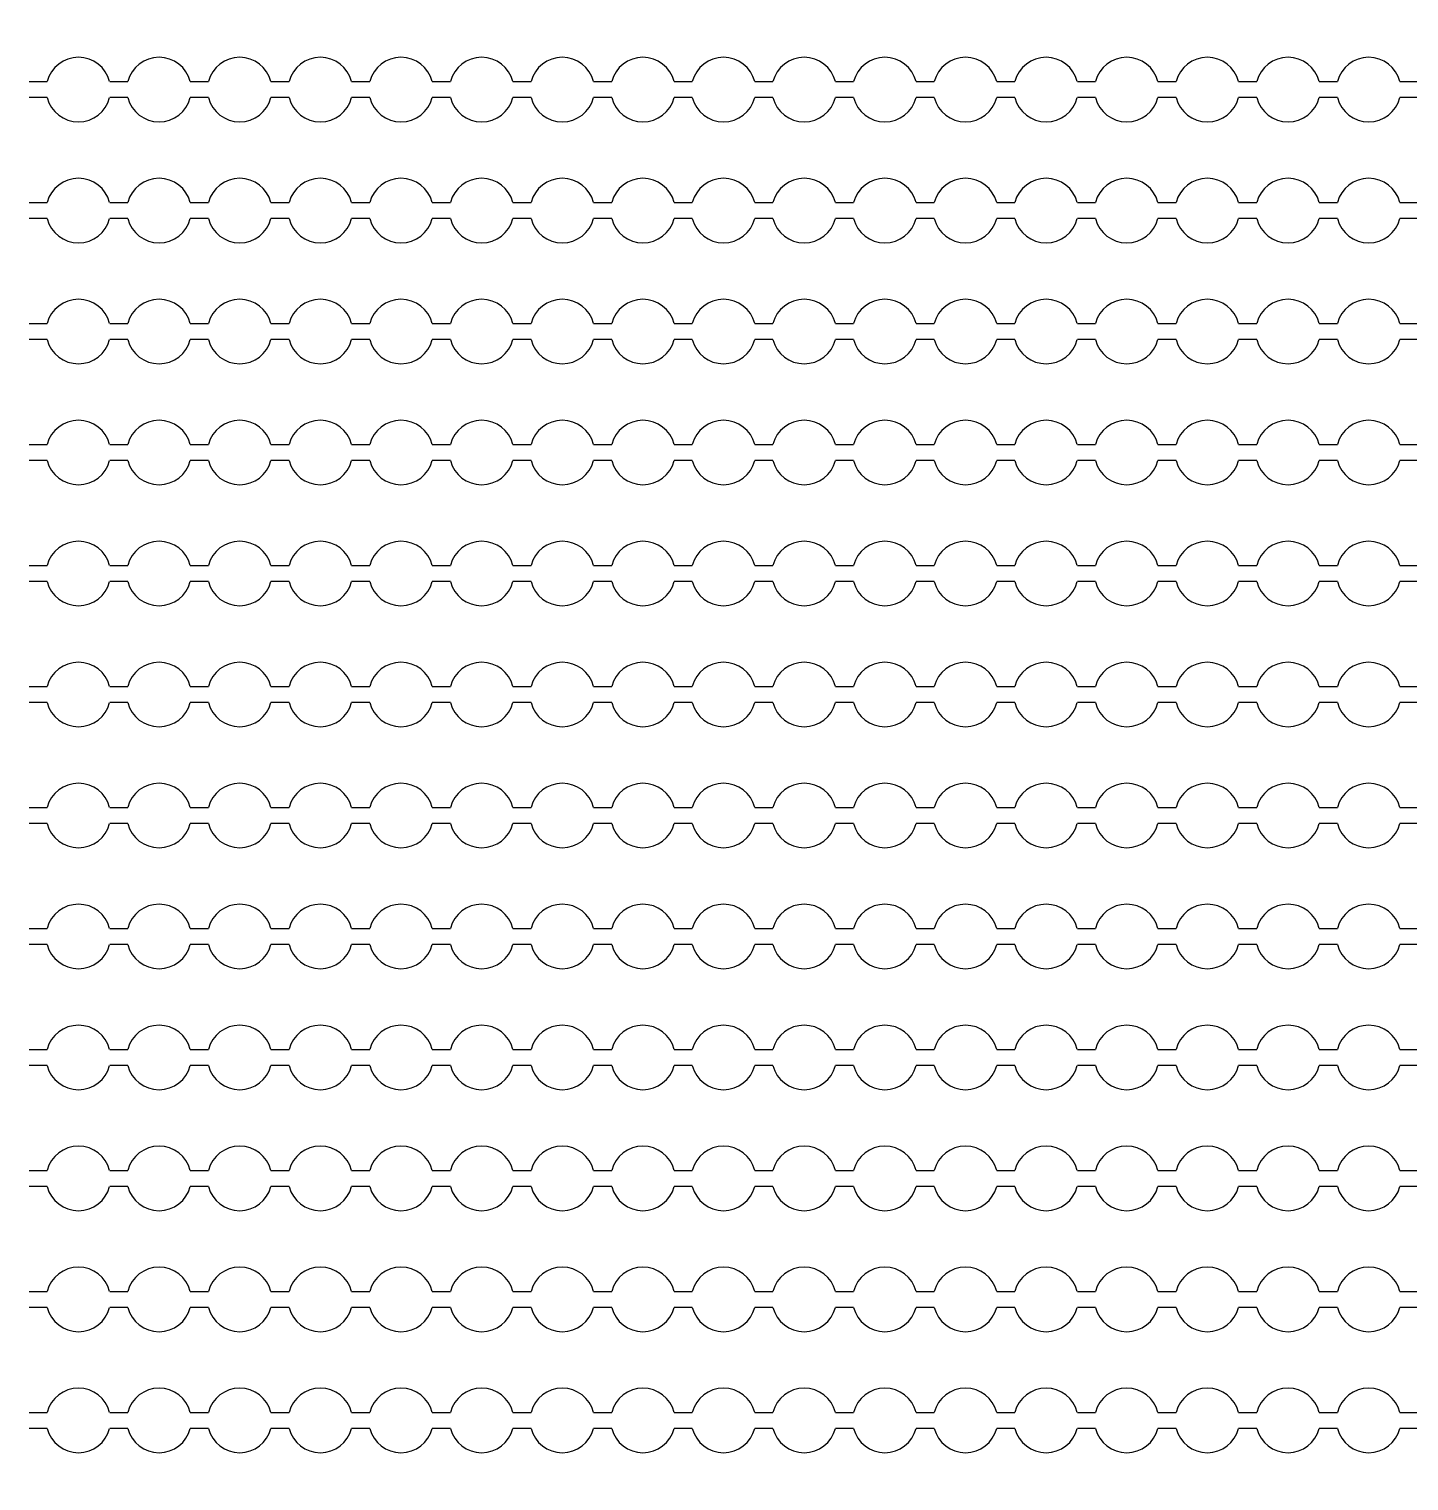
# Model space of a CAD drawing. Extents: x 4056 to 105656, y 4120 to 105720.
# Drawn here: x 34214 to 35070, y 35865 to 36765 of the extents above; entities that cross this region are included whole.
import ezdxf

# ---------------------------------------------------------------- set-up
doc = ezdxf.new("R2010")
doc.units = 13
doc.header["$MEASUREMENT"] = 0
doc.layers.add('Main Layer', color=7, linetype='Continuous', lineweight=0)

msp = doc.modelspace()

# ---------------------------------------------------------------- linework, layer by layer
for p, q in [((34213.87, 36732.98), (34225.14, 36732.98)), ((34263.87, 36732.98), (34275.14, 36732.98)), ((34313.87, 36732.98), (34325.14, 36732.98)), ((34363.87, 36732.98), (34375.14, 36732.98)), ((34413.87, 36732.98), (34425.14, 36732.98)), ((34463.87, 36732.98), (34475.14, 36732.98)), ((34513.87, 36732.98), (34525.14, 36732.98)), ((34563.87, 36732.98), (34575.14, 36732.98)), ((34613.87, 36732.98), (34625.14, 36732.98)), ((34663.87, 36732.98), (34675.14, 36732.98)), ((34713.87, 36732.98), (34725.14, 36732.98)), ((34763.87, 36732.98), (34775.14, 36732.98)), ((34813.87, 36732.98), (34825.14, 36732.98)), ((34863.87, 36732.98), (34875.14, 36732.98)), ((34913.87, 36732.98), (34925.14, 36732.98)), ((34963.87, 36732.98), (34975.14, 36732.98)), ((35013.87, 36732.98), (35025.14, 36732.98)), ((35063.87, 36732.98), (35075.14, 36732.98)), ((34225.14, 36722.98), (34213.87, 36722.98)), ((34275.14, 36722.98), (34263.87, 36722.98)), ((34325.14, 36722.98), (34313.87, 36722.98)), ((34375.14, 36722.98), (34363.87, 36722.98)), ((34425.14, 36722.98), (34413.87, 36722.98)), ((34475.14, 36722.98), (34463.87, 36722.98)), ((34525.14, 36722.98), (34513.87, 36722.98)), ((34575.14, 36722.98), (34563.87, 36722.98)), ((34625.14, 36722.98), (34613.87, 36722.98)), ((34675.14, 36722.98), (34663.87, 36722.98)), ((34725.14, 36722.98), (34713.87, 36722.98)), ((34775.14, 36722.98), (34763.87, 36722.98)), ((34825.14, 36722.98), (34813.87, 36722.98)), ((34875.14, 36722.98), (34863.87, 36722.98)), ((34925.14, 36722.98), (34913.87, 36722.98)), ((34975.14, 36722.98), (34963.87, 36722.98)), ((35025.14, 36722.98), (35013.87, 36722.98)), ((35075.14, 36722.98), (35063.87, 36722.98)), ((34213.87, 36657.98), (34225.14, 36657.98)), ((34263.87, 36657.98), (34275.14, 36657.98)), ((34313.87, 36657.98), (34325.14, 36657.98)), ((34363.87, 36657.98), (34375.14, 36657.98)), ((34413.87, 36657.98), (34425.14, 36657.98)), ((34463.87, 36657.98), (34475.14, 36657.98)), ((34513.87, 36657.98), (34525.14, 36657.98)), ((34563.87, 36657.98), (34575.14, 36657.98)), ((34613.87, 36657.98), (34625.14, 36657.98)), ((34663.87, 36657.98), (34675.14, 36657.98)), ((34713.87, 36657.98), (34725.14, 36657.98)), ((34763.87, 36657.98), (34775.14, 36657.98)), ((34813.87, 36657.98), (34825.14, 36657.98)), ((34863.87, 36657.98), (34875.14, 36657.98)), ((34913.87, 36657.98), (34925.14, 36657.98)), ((34963.87, 36657.98), (34975.14, 36657.98)), ((35013.87, 36657.98), (35025.14, 36657.98)), ((35063.87, 36657.98), (35075.14, 36657.98)), ((34225.14, 36647.98), (34213.87, 36647.98)), ((34275.14, 36647.98), (34263.87, 36647.98)), ((34325.14, 36647.98), (34313.87, 36647.98)), ((34375.14, 36647.98), (34363.87, 36647.98)), ((34425.14, 36647.98), (34413.87, 36647.98)), ((34475.14, 36647.98), (34463.87, 36647.98)), ((34525.14, 36647.98), (34513.87, 36647.98)), ((34575.14, 36647.98), (34563.87, 36647.98)), ((34625.14, 36647.98), (34613.87, 36647.98)), ((34675.14, 36647.98), (34663.87, 36647.98)), ((34725.14, 36647.98), (34713.87, 36647.98)), ((34775.14, 36647.98), (34763.87, 36647.98)), ((34825.14, 36647.98), (34813.87, 36647.98)), ((34875.14, 36647.98), (34863.87, 36647.98)), ((34925.14, 36647.98), (34913.87, 36647.98)), ((34975.14, 36647.98), (34963.87, 36647.98)), ((35025.14, 36647.98), (35013.87, 36647.98)), ((35075.14, 36647.98), (35063.87, 36647.98)), ((34213.87, 36582.98), (34225.14, 36582.98)), ((34263.87, 36582.98), (34275.14, 36582.98)), ((34313.87, 36582.98), (34325.14, 36582.98)), ((34363.87, 36582.98), (34375.14, 36582.98)), ((34413.87, 36582.98), (34425.14, 36582.98)), ((34463.87, 36582.98), (34475.14, 36582.98)), ((34513.87, 36582.98), (34525.14, 36582.98)), ((34563.87, 36582.98), (34575.14, 36582.98)), ((34613.87, 36582.98), (34625.14, 36582.98)), ((34663.87, 36582.98), (34675.14, 36582.98)), ((34713.87, 36582.98), (34725.14, 36582.98)), ((34763.87, 36582.98), (34775.14, 36582.98)), ((34813.87, 36582.98), (34825.14, 36582.98)), ((34863.87, 36582.98), (34875.14, 36582.98)), ((34913.87, 36582.98), (34925.14, 36582.98)), ((34963.87, 36582.98), (34975.14, 36582.98)), ((35013.87, 36582.98), (35025.14, 36582.98)), ((35063.87, 36582.98), (35075.14, 36582.98)), ((34225.14, 36572.98), (34213.87, 36572.98)), ((34275.14, 36572.98), (34263.87, 36572.98)), ((34325.14, 36572.98), (34313.87, 36572.98)), ((34375.14, 36572.98), (34363.87, 36572.98)), ((34425.14, 36572.98), (34413.87, 36572.98)), ((34475.14, 36572.98), (34463.87, 36572.98)), ((34525.14, 36572.98), (34513.87, 36572.98)), ((34575.14, 36572.98), (34563.87, 36572.98)), ((34625.14, 36572.98), (34613.87, 36572.98)), ((34675.14, 36572.98), (34663.87, 36572.98)), ((34725.14, 36572.98), (34713.87, 36572.98)), ((34775.14, 36572.98), (34763.87, 36572.98)), ((34825.14, 36572.98), (34813.87, 36572.98)), ((34875.14, 36572.98), (34863.87, 36572.98)), ((34925.14, 36572.98), (34913.87, 36572.98)), ((34975.14, 36572.98), (34963.87, 36572.98)), ((35025.14, 36572.98), (35013.87, 36572.98)), ((35075.14, 36572.98), (35063.87, 36572.98)), ((34213.87, 36507.98), (34225.14, 36507.98)), ((34263.87, 36507.98), (34275.14, 36507.98)), ((34313.87, 36507.98), (34325.14, 36507.98)), ((34363.87, 36507.98), (34375.14, 36507.98)), ((34413.87, 36507.98), (34425.14, 36507.98)), ((34463.87, 36507.98), (34475.14, 36507.98)), ((34513.87, 36507.98), (34525.14, 36507.98)), ((34563.87, 36507.98), (34575.14, 36507.98)), ((34613.87, 36507.98), (34625.14, 36507.98)), ((34663.87, 36507.98), (34675.14, 36507.98)), ((34713.87, 36507.98), (34725.14, 36507.98)), ((34763.87, 36507.98), (34775.14, 36507.98)), ((34813.87, 36507.98), (34825.14, 36507.98)), ((34863.87, 36507.98), (34875.14, 36507.98)), ((34913.87, 36507.98), (34925.14, 36507.98)), ((34963.87, 36507.98), (34975.14, 36507.98)), ((35013.87, 36507.98), (35025.14, 36507.98)), ((35063.87, 36507.98), (35075.14, 36507.98)), ((34225.14, 36497.98), (34213.87, 36497.98)), ((34275.14, 36497.98), (34263.87, 36497.98)), ((34325.14, 36497.98), (34313.87, 36497.98)), ((34375.14, 36497.98), (34363.87, 36497.98)), ((34425.14, 36497.98), (34413.87, 36497.98)), ((34475.14, 36497.98), (34463.87, 36497.98)), ((34525.14, 36497.98), (34513.87, 36497.98)), ((34575.14, 36497.98), (34563.87, 36497.98)), ((34625.14, 36497.98), (34613.87, 36497.98)), ((34675.14, 36497.98), (34663.87, 36497.98)), ((34725.14, 36497.98), (34713.87, 36497.98)), ((34775.14, 36497.98), (34763.87, 36497.98)), ((34825.14, 36497.98), (34813.87, 36497.98)), ((34875.14, 36497.98), (34863.87, 36497.98)), ((34925.14, 36497.98), (34913.87, 36497.98)), ((34975.14, 36497.98), (34963.87, 36497.98)), ((35025.14, 36497.98), (35013.87, 36497.98)), ((35075.14, 36497.98), (35063.87, 36497.98)), ((34213.87, 36432.98), (34225.14, 36432.98)), ((34263.87, 36432.98), (34275.14, 36432.98)), ((34313.87, 36432.98), (34325.14, 36432.98)), ((34363.87, 36432.98), (34375.14, 36432.98)), ((34413.87, 36432.98), (34425.14, 36432.98)), ((34463.87, 36432.98), (34475.14, 36432.98)), ((34513.87, 36432.98), (34525.14, 36432.98)), ((34563.87, 36432.98), (34575.14, 36432.98)), ((34613.87, 36432.98), (34625.14, 36432.98)), ((34663.87, 36432.98), (34675.14, 36432.98)), ((34713.87, 36432.98), (34725.14, 36432.98)), ((34763.87, 36432.98), (34775.14, 36432.98)), ((34813.87, 36432.98), (34825.14, 36432.98)), ((34863.87, 36432.98), (34875.14, 36432.98)), ((34913.87, 36432.98), (34925.14, 36432.98)), ((34963.87, 36432.98), (34975.14, 36432.98)), ((35013.87, 36432.98), (35025.14, 36432.98)), ((35063.87, 36432.98), (35075.14, 36432.98)), ((34225.14, 36422.98), (34213.87, 36422.98)), ((34275.14, 36422.98), (34263.87, 36422.98)), ((34325.14, 36422.98), (34313.87, 36422.98)), ((34375.14, 36422.98), (34363.87, 36422.98)), ((34425.14, 36422.98), (34413.87, 36422.98)), ((34475.14, 36422.98), (34463.87, 36422.98)), ((34525.14, 36422.98), (34513.87, 36422.98)), ((34575.14, 36422.98), (34563.87, 36422.98)), ((34625.14, 36422.98), (34613.87, 36422.98)), ((34675.14, 36422.98), (34663.87, 36422.98)), ((34725.14, 36422.98), (34713.87, 36422.98)), ((34775.14, 36422.98), (34763.87, 36422.98)), ((34825.14, 36422.98), (34813.87, 36422.98)), ((34875.14, 36422.98), (34863.87, 36422.98)), ((34925.14, 36422.98), (34913.87, 36422.98)), ((34975.14, 36422.98), (34963.87, 36422.98)), ((35025.14, 36422.98), (35013.87, 36422.98)), ((35075.14, 36422.98), (35063.87, 36422.98)), ((34213.87, 36357.98), (34225.14, 36357.98)), ((34263.87, 36357.98), (34275.14, 36357.98)), ((34313.87, 36357.98), (34325.14, 36357.98)), ((34363.87, 36357.98), (34375.14, 36357.98)), ((34413.87, 36357.98), (34425.14, 36357.98)), ((34463.87, 36357.98), (34475.14, 36357.98)), ((34513.87, 36357.98), (34525.14, 36357.98)), ((34563.87, 36357.98), (34575.14, 36357.98)), ((34613.87, 36357.98), (34625.14, 36357.98)), ((34663.87, 36357.98), (34675.14, 36357.98)), ((34713.87, 36357.98), (34725.14, 36357.98)), ((34763.87, 36357.98), (34775.14, 36357.98)), ((34813.87, 36357.98), (34825.14, 36357.98)), ((34863.87, 36357.98), (34875.14, 36357.98)), ((34913.87, 36357.98), (34925.14, 36357.98)), ((34963.87, 36357.98), (34975.14, 36357.98)), ((35013.87, 36357.98), (35025.14, 36357.98)), ((35063.87, 36357.98), (35075.14, 36357.98)), ((34225.14, 36347.98), (34213.87, 36347.98)), ((34275.14, 36347.98), (34263.87, 36347.98)), ((34325.14, 36347.98), (34313.87, 36347.98)), ((34375.14, 36347.98), (34363.87, 36347.98)), ((34425.14, 36347.98), (34413.87, 36347.98)), ((34475.14, 36347.98), (34463.87, 36347.98)), ((34525.14, 36347.98), (34513.87, 36347.98)), ((34575.14, 36347.98), (34563.87, 36347.98)), ((34625.14, 36347.98), (34613.87, 36347.98)), ((34675.14, 36347.98), (34663.87, 36347.98)), ((34725.14, 36347.98), (34713.87, 36347.98)), ((34775.14, 36347.98), (34763.87, 36347.98)), ((34825.14, 36347.98), (34813.87, 36347.98)), ((34875.14, 36347.98), (34863.87, 36347.98)), ((34925.14, 36347.98), (34913.87, 36347.98)), ((34975.14, 36347.98), (34963.87, 36347.98)), ((35025.14, 36347.98), (35013.87, 36347.98)), ((35075.14, 36347.98), (35063.87, 36347.98)), ((34213.87, 36282.98), (34225.14, 36282.98)), ((34263.87, 36282.98), (34275.14, 36282.98)), ((34313.87, 36282.98), (34325.14, 36282.98)), ((34363.87, 36282.98), (34375.14, 36282.98)), ((34413.87, 36282.98), (34425.14, 36282.98)), ((34463.87, 36282.98), (34475.14, 36282.98)), ((34513.87, 36282.98), (34525.14, 36282.98)), ((34563.87, 36282.98), (34575.14, 36282.98)), ((34613.87, 36282.98), (34625.14, 36282.98)), ((34663.87, 36282.98), (34675.14, 36282.98)), ((34713.87, 36282.98), (34725.14, 36282.98)), ((34763.87, 36282.98), (34775.14, 36282.98)), ((34813.87, 36282.98), (34825.14, 36282.98)), ((34863.87, 36282.98), (34875.14, 36282.98)), ((34913.87, 36282.98), (34925.14, 36282.98)), ((34963.87, 36282.98), (34975.14, 36282.98)), ((35013.87, 36282.98), (35025.14, 36282.98)), ((35063.87, 36282.98), (35075.14, 36282.98)), ((34225.14, 36272.98), (34213.87, 36272.98)), ((34275.14, 36272.98), (34263.87, 36272.98)), ((34325.14, 36272.98), (34313.87, 36272.98)), ((34375.14, 36272.98), (34363.87, 36272.98)), ((34425.14, 36272.98), (34413.87, 36272.98)), ((34475.14, 36272.98), (34463.87, 36272.98)), ((34525.14, 36272.98), (34513.87, 36272.98)), ((34575.14, 36272.98), (34563.87, 36272.98)), ((34625.14, 36272.98), (34613.87, 36272.98)), ((34675.14, 36272.98), (34663.87, 36272.98)), ((34725.14, 36272.98), (34713.87, 36272.98)), ((34775.14, 36272.98), (34763.87, 36272.98)), ((34825.14, 36272.98), (34813.87, 36272.98)), ((34875.14, 36272.98), (34863.87, 36272.98)), ((34925.14, 36272.98), (34913.87, 36272.98)), ((34975.14, 36272.98), (34963.87, 36272.98)), ((35025.14, 36272.98), (35013.87, 36272.98)), ((35075.14, 36272.98), (35063.87, 36272.98)), ((34213.87, 36207.98), (34225.14, 36207.98)), ((34263.87, 36207.98), (34275.14, 36207.98)), ((34313.87, 36207.98), (34325.14, 36207.98)), ((34363.87, 36207.98), (34375.14, 36207.98)), ((34413.87, 36207.98), (34425.14, 36207.98)), ((34463.87, 36207.98), (34475.14, 36207.98)), ((34513.87, 36207.98), (34525.14, 36207.98)), ((34563.87, 36207.98), (34575.14, 36207.98)), ((34613.87, 36207.98), (34625.14, 36207.98)), ((34663.87, 36207.98), (34675.14, 36207.98)), ((34713.87, 36207.98), (34725.14, 36207.98)), ((34763.87, 36207.98), (34775.14, 36207.98)), ((34813.87, 36207.98), (34825.14, 36207.98)), ((34863.87, 36207.98), (34875.14, 36207.98)), ((34913.87, 36207.98), (34925.14, 36207.98)), ((34963.87, 36207.98), (34975.14, 36207.98)), ((35013.87, 36207.98), (35025.14, 36207.98)), ((35063.87, 36207.98), (35075.14, 36207.98)), ((34225.14, 36197.98), (34213.87, 36197.98)), ((34275.14, 36197.98), (34263.87, 36197.98)), ((34325.14, 36197.98), (34313.87, 36197.98)), ((34375.14, 36197.98), (34363.87, 36197.98)), ((34425.14, 36197.98), (34413.87, 36197.98)), ((34475.14, 36197.98), (34463.87, 36197.98)), ((34525.14, 36197.98), (34513.87, 36197.98)), ((34575.14, 36197.98), (34563.87, 36197.98)), ((34625.14, 36197.98), (34613.87, 36197.98)), ((34675.14, 36197.98), (34663.87, 36197.98)), ((34725.14, 36197.98), (34713.87, 36197.98)), ((34775.14, 36197.98), (34763.87, 36197.98)), ((34825.14, 36197.98), (34813.87, 36197.98)), ((34875.14, 36197.98), (34863.87, 36197.98)), ((34925.14, 36197.98), (34913.87, 36197.98)), ((34975.14, 36197.98), (34963.87, 36197.98)), ((35025.14, 36197.98), (35013.87, 36197.98)), ((35075.14, 36197.98), (35063.87, 36197.98)), ((34213.87, 36132.98), (34225.14, 36132.98)), ((34263.87, 36132.98), (34275.14, 36132.98)), ((34313.87, 36132.98), (34325.14, 36132.98)), ((34363.87, 36132.98), (34375.14, 36132.98)), ((34413.87, 36132.98), (34425.14, 36132.98)), ((34463.87, 36132.98), (34475.14, 36132.98)), ((34513.87, 36132.98), (34525.14, 36132.98)), ((34563.87, 36132.98), (34575.14, 36132.98)), ((34613.87, 36132.98), (34625.14, 36132.98)), ((34663.87, 36132.98), (34675.14, 36132.98)), ((34713.87, 36132.98), (34725.14, 36132.98)), ((34763.87, 36132.98), (34775.14, 36132.98)), ((34813.87, 36132.98), (34825.14, 36132.98)), ((34863.87, 36132.98), (34875.14, 36132.98)), ((34913.87, 36132.98), (34925.14, 36132.98)), ((34963.87, 36132.98), (34975.14, 36132.98)), ((35013.87, 36132.98), (35025.14, 36132.98)), ((35063.87, 36132.98), (35075.14, 36132.98)), ((34225.14, 36122.98), (34213.87, 36122.98)), ((34275.14, 36122.98), (34263.87, 36122.98)), ((34325.14, 36122.98), (34313.87, 36122.98)), ((34375.14, 36122.98), (34363.87, 36122.98)), ((34425.14, 36122.98), (34413.87, 36122.98)), ((34475.14, 36122.98), (34463.87, 36122.98)), ((34525.14, 36122.98), (34513.87, 36122.98)), ((34575.14, 36122.98), (34563.87, 36122.98)), ((34625.14, 36122.98), (34613.87, 36122.98)), ((34675.14, 36122.98), (34663.87, 36122.98)), ((34725.14, 36122.98), (34713.87, 36122.98)), ((34775.14, 36122.98), (34763.87, 36122.98)), ((34825.14, 36122.98), (34813.87, 36122.98)), ((34875.14, 36122.98), (34863.87, 36122.98)), ((34925.14, 36122.98), (34913.87, 36122.98)), ((34975.14, 36122.98), (34963.87, 36122.98)), ((35025.14, 36122.98), (35013.87, 36122.98)), ((35075.14, 36122.98), (35063.87, 36122.98)), ((34213.87, 36057.98), (34225.14, 36057.98)), ((34263.87, 36057.98), (34275.14, 36057.98)), ((34313.87, 36057.98), (34325.14, 36057.98)), ((34363.87, 36057.98), (34375.14, 36057.98)), ((34413.87, 36057.98), (34425.14, 36057.98)), ((34463.87, 36057.98), (34475.14, 36057.98)), ((34513.87, 36057.98), (34525.14, 36057.98)), ((34563.87, 36057.98), (34575.14, 36057.98)), ((34613.87, 36057.98), (34625.14, 36057.98)), ((34663.87, 36057.98), (34675.14, 36057.98)), ((34713.87, 36057.98), (34725.14, 36057.98)), ((34763.87, 36057.98), (34775.14, 36057.98)), ((34813.87, 36057.98), (34825.14, 36057.98)), ((34863.87, 36057.98), (34875.14, 36057.98)), ((34913.87, 36057.98), (34925.14, 36057.98)), ((34963.87, 36057.98), (34975.14, 36057.98)), ((35013.87, 36057.98), (35025.14, 36057.98)), ((35063.87, 36057.98), (35075.14, 36057.98)), ((34225.14, 36047.98), (34213.87, 36047.98)), ((34275.14, 36047.98), (34263.87, 36047.98)), ((34325.14, 36047.98), (34313.87, 36047.98)), ((34375.14, 36047.98), (34363.87, 36047.98)), ((34425.14, 36047.98), (34413.87, 36047.98)), ((34475.14, 36047.98), (34463.87, 36047.98)), ((34525.14, 36047.98), (34513.87, 36047.98)), ((34575.14, 36047.98), (34563.87, 36047.98)), ((34625.14, 36047.98), (34613.87, 36047.98)), ((34675.14, 36047.98), (34663.87, 36047.98)), ((34725.14, 36047.98), (34713.87, 36047.98)), ((34775.14, 36047.98), (34763.87, 36047.98)), ((34825.14, 36047.98), (34813.87, 36047.98)), ((34875.14, 36047.98), (34863.87, 36047.98)), ((34925.14, 36047.98), (34913.87, 36047.98)), ((34975.14, 36047.98), (34963.87, 36047.98)), ((35025.14, 36047.98), (35013.87, 36047.98)), ((35075.14, 36047.98), (35063.87, 36047.98)), ((34213.87, 35982.98), (34225.14, 35982.98)), ((34263.87, 35982.98), (34275.14, 35982.98)), ((34313.87, 35982.98), (34325.14, 35982.98)), ((34363.87, 35982.98), (34375.14, 35982.98)), ((34413.87, 35982.98), (34425.14, 35982.98)), ((34463.87, 35982.98), (34475.14, 35982.98)), ((34513.87, 35982.98), (34525.14, 35982.98)), ((34563.87, 35982.98), (34575.14, 35982.98)), ((34613.87, 35982.98), (34625.14, 35982.98)), ((34663.87, 35982.98), (34675.14, 35982.98)), ((34713.87, 35982.98), (34725.14, 35982.98)), ((34763.87, 35982.98), (34775.14, 35982.98)), ((34813.87, 35982.98), (34825.14, 35982.98)), ((34863.87, 35982.98), (34875.14, 35982.98)), ((34913.87, 35982.98), (34925.14, 35982.98)), ((34963.87, 35982.98), (34975.14, 35982.98)), ((35013.87, 35982.98), (35025.14, 35982.98)), ((35063.87, 35982.98), (35075.14, 35982.98)), ((34225.14, 35972.98), (34213.87, 35972.98)), ((34275.14, 35972.98), (34263.87, 35972.98)), ((34325.14, 35972.98), (34313.87, 35972.98)), ((34375.14, 35972.98), (34363.87, 35972.98)), ((34425.14, 35972.98), (34413.87, 35972.98)), ((34475.14, 35972.98), (34463.87, 35972.98)), ((34525.14, 35972.98), (34513.87, 35972.98)), ((34575.14, 35972.98), (34563.87, 35972.98)), ((34625.14, 35972.98), (34613.87, 35972.98)), ((34675.14, 35972.98), (34663.87, 35972.98)), ((34725.14, 35972.98), (34713.87, 35972.98)), ((34775.14, 35972.98), (34763.87, 35972.98)), ((34825.14, 35972.98), (34813.87, 35972.98)), ((34875.14, 35972.98), (34863.87, 35972.98)), ((34925.14, 35972.98), (34913.87, 35972.98)), ((34975.14, 35972.98), (34963.87, 35972.98)), ((35025.14, 35972.98), (35013.87, 35972.98)), ((35075.14, 35972.98), (35063.87, 35972.98)), ((34213.87, 35907.98), (34225.14, 35907.98)), ((34263.87, 35907.98), (34275.14, 35907.98)), ((34313.87, 35907.98), (34325.14, 35907.98)), ((34363.87, 35907.98), (34375.14, 35907.98)), ((34413.87, 35907.98), (34425.14, 35907.98)), ((34463.87, 35907.98), (34475.14, 35907.98)), ((34513.87, 35907.98), (34525.14, 35907.98)), ((34563.87, 35907.98), (34575.14, 35907.98)), ((34613.87, 35907.98), (34625.14, 35907.98)), ((34663.87, 35907.98), (34675.14, 35907.98)), ((34713.87, 35907.98), (34725.14, 35907.98)), ((34763.87, 35907.98), (34775.14, 35907.98)), ((34813.87, 35907.98), (34825.14, 35907.98)), ((34863.87, 35907.98), (34875.14, 35907.98)), ((34913.87, 35907.98), (34925.14, 35907.98)), ((34963.87, 35907.98), (34975.14, 35907.98)), ((35013.87, 35907.98), (35025.14, 35907.98)), ((35063.87, 35907.98), (35075.14, 35907.98)), ((34225.14, 35897.98), (34213.87, 35897.98)), ((34275.14, 35897.98), (34263.87, 35897.98)), ((34325.14, 35897.98), (34313.87, 35897.98)), ((34375.14, 35897.98), (34363.87, 35897.98)), ((34425.14, 35897.98), (34413.87, 35897.98)), ((34475.14, 35897.98), (34463.87, 35897.98)), ((34525.14, 35897.98), (34513.87, 35897.98)), ((34575.14, 35897.98), (34563.87, 35897.98)), ((34625.14, 35897.98), (34613.87, 35897.98)), ((34675.14, 35897.98), (34663.87, 35897.98)), ((34725.14, 35897.98), (34713.87, 35897.98)), ((34775.14, 35897.98), (34763.87, 35897.98)), ((34825.14, 35897.98), (34813.87, 35897.98)), ((34875.14, 35897.98), (34863.87, 35897.98)), ((34925.14, 35897.98), (34913.87, 35897.98)), ((34975.14, 35897.98), (34963.87, 35897.98)), ((35025.14, 35897.98), (35013.87, 35897.98)), ((35075.14, 35897.98), (35063.87, 35897.98))]:
    msp.add_line(p, q)
for centre, start, end in [((34244.5, 36727.98), 14.47751, 165.52249), ((34294.5, 36727.98), 14.47751, 165.52249), ((34344.5, 36727.98), 14.47751, 165.52249), ((34394.5, 36727.98), 14.47751, 165.52249), ((34444.5, 36727.98), 14.47751, 165.52249), ((34494.5, 36727.98), 14.47751, 165.52249), ((34544.5, 36727.98), 14.47751, 165.52249), ((34594.5, 36727.98), 14.47751, 165.52249), ((34644.5, 36727.98), 14.47751, 165.52249), ((34694.5, 36727.98), 14.47751, 165.52249), ((34744.5, 36727.98), 14.47751, 165.52249), ((34794.5, 36727.98), 14.47751, 165.52249), ((34844.5, 36727.98), 14.47751, 165.52249), ((34894.5, 36727.98), 14.47751, 165.52249), ((34944.5, 36727.98), 14.47751, 165.52249), ((34994.5, 36727.98), 14.47751, 165.52249), ((35044.5, 36727.98), 14.47751, 165.52249), ((34244.5, 36727.98), 194.47751, 345.52249), ((34294.5, 36727.98), 194.47751, 345.52249), ((34344.5, 36727.98), 194.47751, 345.52249), ((34394.5, 36727.98), 194.47751, 345.52249), ((34444.5, 36727.98), 194.47751, 345.52249), ((34494.5, 36727.98), 194.47751, 345.52249), ((34544.5, 36727.98), 194.47751, 345.52249), ((34594.5, 36727.98), 194.47751, 345.52249), ((34644.5, 36727.98), 194.47751, 345.52249), ((34694.5, 36727.98), 194.47751, 345.52249), ((34744.5, 36727.98), 194.47751, 345.52249), ((34794.5, 36727.98), 194.47751, 345.52249), ((34844.5, 36727.98), 194.47751, 345.52249), ((34894.5, 36727.98), 194.47751, 345.52249), ((34944.5, 36727.98), 194.47751, 345.52249), ((34994.5, 36727.98), 194.47751, 345.52249), ((35044.5, 36727.98), 194.47751, 345.52249), ((34244.5, 36652.98), 14.47751, 165.52249), ((34294.5, 36652.98), 14.47751, 165.52249), ((34344.5, 36652.98), 14.47751, 165.52249), ((34394.5, 36652.98), 14.47751, 165.52249), ((34444.5, 36652.98), 14.47751, 165.52249), ((34494.5, 36652.98), 14.47751, 165.52249), ((34544.5, 36652.98), 14.47751, 165.52249), ((34594.5, 36652.98), 14.47751, 165.52249), ((34644.5, 36652.98), 14.47751, 165.52249), ((34694.5, 36652.98), 14.47751, 165.52249), ((34744.5, 36652.98), 14.47751, 165.52249), ((34794.5, 36652.98), 14.47751, 165.52249), ((34844.5, 36652.98), 14.47751, 165.52249), ((34894.5, 36652.98), 14.47751, 165.52249), ((34944.5, 36652.98), 14.47751, 165.52249), ((34994.5, 36652.98), 14.47751, 165.52249), ((35044.5, 36652.98), 14.47751, 165.52249), ((34244.5, 36652.98), 194.47751, 345.52249), ((34294.5, 36652.98), 194.47751, 345.52249), ((34344.5, 36652.98), 194.47751, 345.52249), ((34394.5, 36652.98), 194.47751, 345.52249), ((34444.5, 36652.98), 194.47751, 345.52249), ((34494.5, 36652.98), 194.47751, 345.52249), ((34544.5, 36652.98), 194.47751, 345.52249), ((34594.5, 36652.98), 194.47751, 345.52249), ((34644.5, 36652.98), 194.47751, 345.52249), ((34694.5, 36652.98), 194.47751, 345.52249), ((34744.5, 36652.98), 194.47751, 345.52249), ((34794.5, 36652.98), 194.47751, 345.52249), ((34844.5, 36652.98), 194.47751, 345.52249), ((34894.5, 36652.98), 194.47751, 345.52249), ((34944.5, 36652.98), 194.47751, 345.52249), ((34994.5, 36652.98), 194.47751, 345.52249), ((35044.5, 36652.98), 194.47751, 345.52249), ((34244.5, 36577.98), 14.47751, 165.52249), ((34294.5, 36577.98), 14.47751, 165.52249), ((34344.5, 36577.98), 14.47751, 165.52249), ((34394.5, 36577.98), 14.47751, 165.52249), ((34444.5, 36577.98), 14.47751, 165.52249), ((34494.5, 36577.98), 14.47751, 165.52249), ((34544.5, 36577.98), 14.47751, 165.52249), ((34594.5, 36577.98), 14.47751, 165.52249), ((34644.5, 36577.98), 14.47751, 165.52249), ((34694.5, 36577.98), 14.47751, 165.52249), ((34744.5, 36577.98), 14.47751, 165.52249), ((34794.5, 36577.98), 14.47751, 165.52249), ((34844.5, 36577.98), 14.47751, 165.52249), ((34894.5, 36577.98), 14.47751, 165.52249), ((34944.5, 36577.98), 14.47751, 165.52249), ((34994.5, 36577.98), 14.47751, 165.52249), ((35044.5, 36577.98), 14.47751, 165.52249), ((34244.5, 36577.98), 194.47751, 345.52249), ((34294.5, 36577.98), 194.47751, 345.52249), ((34344.5, 36577.98), 194.47751, 345.52249), ((34394.5, 36577.98), 194.47751, 345.52249), ((34444.5, 36577.98), 194.47751, 345.52249), ((34494.5, 36577.98), 194.47751, 345.52249), ((34544.5, 36577.98), 194.47751, 345.52249), ((34594.5, 36577.98), 194.47751, 345.52249), ((34644.5, 36577.98), 194.47751, 345.52249), ((34694.5, 36577.98), 194.47751, 345.52249), ((34744.5, 36577.98), 194.47751, 345.52249), ((34794.5, 36577.98), 194.47751, 345.52249), ((34844.5, 36577.98), 194.47751, 345.52249), ((34894.5, 36577.98), 194.47751, 345.52249), ((34944.5, 36577.98), 194.47751, 345.52249), ((34994.5, 36577.98), 194.47751, 345.52249), ((35044.5, 36577.98), 194.47751, 345.52249), ((34244.5, 36502.98), 14.47751, 165.52249), ((34294.5, 36502.98), 14.47751, 165.52249), ((34344.5, 36502.98), 14.47751, 165.52249), ((34394.5, 36502.98), 14.47751, 165.52249), ((34444.5, 36502.98), 14.47751, 165.52249), ((34494.5, 36502.98), 14.47751, 165.52249), ((34544.5, 36502.98), 14.47751, 165.52249), ((34594.5, 36502.98), 14.47751, 165.52249), ((34644.5, 36502.98), 14.47751, 165.52249), ((34694.5, 36502.98), 14.47751, 165.52249), ((34744.5, 36502.98), 14.47751, 165.52249), ((34794.5, 36502.98), 14.47751, 165.52249), ((34844.5, 36502.98), 14.47751, 165.52249), ((34894.5, 36502.98), 14.47751, 165.52249), ((34944.5, 36502.98), 14.47751, 165.52249), ((34994.5, 36502.98), 14.47751, 165.52249), ((35044.5, 36502.98), 14.47751, 165.52249), ((34244.5, 36502.98), 194.47751, 345.52249), ((34294.5, 36502.98), 194.47751, 345.52249), ((34344.5, 36502.98), 194.47751, 345.52249), ((34394.5, 36502.98), 194.47751, 345.52249), ((34444.5, 36502.98), 194.47751, 345.52249), ((34494.5, 36502.98), 194.47751, 345.52249), ((34544.5, 36502.98), 194.47751, 345.52249), ((34594.5, 36502.98), 194.47751, 345.52249), ((34644.5, 36502.98), 194.47751, 345.52249), ((34694.5, 36502.98), 194.47751, 345.52249), ((34744.5, 36502.98), 194.47751, 345.52249), ((34794.5, 36502.98), 194.47751, 345.52249), ((34844.5, 36502.98), 194.47751, 345.52249), ((34894.5, 36502.98), 194.47751, 345.52249), ((34944.5, 36502.98), 194.47751, 345.52249), ((34994.5, 36502.98), 194.47751, 345.52249), ((35044.5, 36502.98), 194.47751, 345.52249), ((34244.5, 36427.98), 14.47751, 165.52249), ((34294.5, 36427.98), 14.47751, 165.52249), ((34344.5, 36427.98), 14.47751, 165.52249), ((34394.5, 36427.98), 14.47751, 165.52249), ((34444.5, 36427.98), 14.47751, 165.52249), ((34494.5, 36427.98), 14.47751, 165.52249), ((34544.5, 36427.98), 14.47751, 165.52249), ((34594.5, 36427.98), 14.47751, 165.52249), ((34644.5, 36427.98), 14.47751, 165.52249), ((34694.5, 36427.98), 14.47751, 165.52249), ((34744.5, 36427.98), 14.47751, 165.52249), ((34794.5, 36427.98), 14.47751, 165.52249), ((34844.5, 36427.98), 14.47751, 165.52249), ((34894.5, 36427.98), 14.47751, 165.52249), ((34944.5, 36427.98), 14.47751, 165.52249), ((34994.5, 36427.98), 14.47751, 165.52249), ((35044.5, 36427.98), 14.47751, 165.52249), ((34244.5, 36427.98), 194.47751, 345.52249), ((34294.5, 36427.98), 194.47751, 345.52249), ((34344.5, 36427.98), 194.47751, 345.52249), ((34394.5, 36427.98), 194.47751, 345.52249), ((34444.5, 36427.98), 194.47751, 345.52249), ((34494.5, 36427.98), 194.47751, 345.52249), ((34544.5, 36427.98), 194.47751, 345.52249), ((34594.5, 36427.98), 194.47751, 345.52249), ((34644.5, 36427.98), 194.47751, 345.52249), ((34694.5, 36427.98), 194.47751, 345.52249), ((34744.5, 36427.98), 194.47751, 345.52249), ((34794.5, 36427.98), 194.47751, 345.52249), ((34844.5, 36427.98), 194.47751, 345.52249), ((34894.5, 36427.98), 194.47751, 345.52249), ((34944.5, 36427.98), 194.47751, 345.52249), ((34994.5, 36427.98), 194.47751, 345.52249), ((35044.5, 36427.98), 194.47751, 345.52249), ((34244.5, 36352.98), 14.47751, 165.52249), ((34294.5, 36352.98), 14.47751, 165.52249), ((34344.5, 36352.98), 14.47751, 165.52249), ((34394.5, 36352.98), 14.47751, 165.52249), ((34444.5, 36352.98), 14.47751, 165.52249), ((34494.5, 36352.98), 14.47751, 165.52249), ((34544.5, 36352.98), 14.47751, 165.52249), ((34594.5, 36352.98), 14.47751, 165.52249), ((34644.5, 36352.98), 14.47751, 165.52249), ((34694.5, 36352.98), 14.47751, 165.52249), ((34744.5, 36352.98), 14.47751, 165.52249), ((34794.5, 36352.98), 14.47751, 165.52249), ((34844.5, 36352.98), 14.47751, 165.52249), ((34894.5, 36352.98), 14.47751, 165.52249), ((34944.5, 36352.98), 14.47751, 165.52249), ((34994.5, 36352.98), 14.47751, 165.52249), ((35044.5, 36352.98), 14.47751, 165.52249), ((34244.5, 36352.98), 194.47751, 345.52249), ((34294.5, 36352.98), 194.47751, 345.52249), ((34344.5, 36352.98), 194.47751, 345.52249), ((34394.5, 36352.98), 194.47751, 345.52249), ((34444.5, 36352.98), 194.47751, 345.52249), ((34494.5, 36352.98), 194.47751, 345.52249), ((34544.5, 36352.98), 194.47751, 345.52249), ((34594.5, 36352.98), 194.47751, 345.52249), ((34644.5, 36352.98), 194.47751, 345.52249), ((34694.5, 36352.98), 194.47751, 345.52249), ((34744.5, 36352.98), 194.47751, 345.52249), ((34794.5, 36352.98), 194.47751, 345.52249), ((34844.5, 36352.98), 194.47751, 345.52249), ((34894.5, 36352.98), 194.47751, 345.52249), ((34944.5, 36352.98), 194.47751, 345.52249), ((34994.5, 36352.98), 194.47751, 345.52249), ((35044.5, 36352.98), 194.47751, 345.52249), ((34244.5, 36277.98), 14.47751, 165.52249), ((34294.5, 36277.98), 14.47751, 165.52249), ((34344.5, 36277.98), 14.47751, 165.52249), ((34394.5, 36277.98), 14.47751, 165.52249), ((34444.5, 36277.98), 14.47751, 165.52249), ((34494.5, 36277.98), 14.47751, 165.52249), ((34544.5, 36277.98), 14.47751, 165.52249), ((34594.5, 36277.98), 14.47751, 165.52249), ((34644.5, 36277.98), 14.47751, 165.52249), ((34694.5, 36277.98), 14.47751, 165.52249), ((34744.5, 36277.98), 14.47751, 165.52249), ((34794.5, 36277.98), 14.47751, 165.52249), ((34844.5, 36277.98), 14.47751, 165.52249), ((34894.5, 36277.98), 14.47751, 165.52249), ((34944.5, 36277.98), 14.47751, 165.52249), ((34994.5, 36277.98), 14.47751, 165.52249), ((35044.5, 36277.98), 14.47751, 165.52249), ((34244.5, 36277.98), 194.47751, 345.52249), ((34294.5, 36277.98), 194.47751, 345.52249), ((34344.5, 36277.98), 194.47751, 345.52249), ((34394.5, 36277.98), 194.47751, 345.52249), ((34444.5, 36277.98), 194.47751, 345.52249), ((34494.5, 36277.98), 194.47751, 345.52249), ((34544.5, 36277.98), 194.47751, 345.52249), ((34594.5, 36277.98), 194.47751, 345.52249), ((34644.5, 36277.98), 194.47751, 345.52249), ((34694.5, 36277.98), 194.47751, 345.52249), ((34744.5, 36277.98), 194.47751, 345.52249), ((34794.5, 36277.98), 194.47751, 345.52249), ((34844.5, 36277.98), 194.47751, 345.52249), ((34894.5, 36277.98), 194.47751, 345.52249), ((34944.5, 36277.98), 194.47751, 345.52249), ((34994.5, 36277.98), 194.47751, 345.52249), ((35044.5, 36277.98), 194.47751, 345.52249), ((34244.5, 36202.98), 14.47751, 165.52249), ((34294.5, 36202.98), 14.47751, 165.52249), ((34344.5, 36202.98), 14.47751, 165.52249), ((34394.5, 36202.98), 14.47751, 165.52249), ((34444.5, 36202.98), 14.47751, 165.52249), ((34494.5, 36202.98), 14.47751, 165.52249), ((34544.5, 36202.98), 14.47751, 165.52249), ((34594.5, 36202.98), 14.47751, 165.52249), ((34644.5, 36202.98), 14.47751, 165.52249), ((34694.5, 36202.98), 14.47751, 165.52249), ((34744.5, 36202.98), 14.47751, 165.52249), ((34794.5, 36202.98), 14.47751, 165.52249), ((34844.5, 36202.98), 14.47751, 165.52249), ((34894.5, 36202.98), 14.47751, 165.52249), ((34944.5, 36202.98), 14.47751, 165.52249), ((34994.5, 36202.98), 14.47751, 165.52249), ((35044.5, 36202.98), 14.47751, 165.52249), ((34244.5, 36202.98), 194.47751, 345.52249), ((34294.5, 36202.98), 194.47751, 345.52249), ((34344.5, 36202.98), 194.47751, 345.52249), ((34394.5, 36202.98), 194.47751, 345.52249), ((34444.5, 36202.98), 194.47751, 345.52249), ((34494.5, 36202.98), 194.47751, 345.52249), ((34544.5, 36202.98), 194.47751, 345.52249), ((34594.5, 36202.98), 194.47751, 345.52249), ((34644.5, 36202.98), 194.47751, 345.52249), ((34694.5, 36202.98), 194.47751, 345.52249), ((34744.5, 36202.98), 194.47751, 345.52249), ((34794.5, 36202.98), 194.47751, 345.52249), ((34844.5, 36202.98), 194.47751, 345.52249), ((34894.5, 36202.98), 194.47751, 345.52249), ((34944.5, 36202.98), 194.47751, 345.52249), ((34994.5, 36202.98), 194.47751, 345.52249), ((35044.5, 36202.98), 194.47751, 345.52249), ((34244.5, 36127.98), 14.47751, 165.52249), ((34294.5, 36127.98), 14.47751, 165.52249), ((34344.5, 36127.98), 14.47751, 165.52249), ((34394.5, 36127.98), 14.47751, 165.52249), ((34444.5, 36127.98), 14.47751, 165.52249), ((34494.5, 36127.98), 14.47751, 165.52249), ((34544.5, 36127.98), 14.47751, 165.52249), ((34594.5, 36127.98), 14.47751, 165.52249), ((34644.5, 36127.98), 14.47751, 165.52249), ((34694.5, 36127.98), 14.47751, 165.52249), ((34744.5, 36127.98), 14.47751, 165.52249), ((34794.5, 36127.98), 14.47751, 165.52249), ((34844.5, 36127.98), 14.47751, 165.52249), ((34894.5, 36127.98), 14.47751, 165.52249), ((34944.5, 36127.98), 14.47751, 165.52249), ((34994.5, 36127.98), 14.47751, 165.52249), ((35044.5, 36127.98), 14.47751, 165.52249), ((34244.5, 36127.98), 194.47751, 345.52249), ((34294.5, 36127.98), 194.47751, 345.52249), ((34344.5, 36127.98), 194.47751, 345.52249), ((34394.5, 36127.98), 194.47751, 345.52249), ((34444.5, 36127.98), 194.47751, 345.52249), ((34494.5, 36127.98), 194.47751, 345.52249), ((34544.5, 36127.98), 194.47751, 345.52249), ((34594.5, 36127.98), 194.47751, 345.52249), ((34644.5, 36127.98), 194.47751, 345.52249), ((34694.5, 36127.98), 194.47751, 345.52249), ((34744.5, 36127.98), 194.47751, 345.52249), ((34794.5, 36127.98), 194.47751, 345.52249), ((34844.5, 36127.98), 194.47751, 345.52249), ((34894.5, 36127.98), 194.47751, 345.52249), ((34944.5, 36127.98), 194.47751, 345.52249), ((34994.5, 36127.98), 194.47751, 345.52249), ((35044.5, 36127.98), 194.47751, 345.52249), ((34244.5, 36052.98), 14.47751, 165.52249), ((34294.5, 36052.98), 14.47751, 165.52249), ((34344.5, 36052.98), 14.47751, 165.52249), ((34394.5, 36052.98), 14.47751, 165.52249), ((34444.5, 36052.98), 14.47751, 165.52249), ((34494.5, 36052.98), 14.47751, 165.52249), ((34544.5, 36052.98), 14.47751, 165.52249), ((34594.5, 36052.98), 14.47751, 165.52249), ((34644.5, 36052.98), 14.47751, 165.52249), ((34694.5, 36052.98), 14.47751, 165.52249), ((34744.5, 36052.98), 14.47751, 165.52249), ((34794.5, 36052.98), 14.47751, 165.52249), ((34844.5, 36052.98), 14.47751, 165.52249), ((34894.5, 36052.98), 14.47751, 165.52249), ((34944.5, 36052.98), 14.47751, 165.52249), ((34994.5, 36052.98), 14.47751, 165.52249), ((35044.5, 36052.98), 14.47751, 165.52249), ((34244.5, 36052.98), 194.47751, 345.52249), ((34294.5, 36052.98), 194.47751, 345.52249), ((34344.5, 36052.98), 194.47751, 345.52249), ((34394.5, 36052.98), 194.47751, 345.52249), ((34444.5, 36052.98), 194.47751, 345.52249), ((34494.5, 36052.98), 194.47751, 345.52249), ((34544.5, 36052.98), 194.47751, 345.52249), ((34594.5, 36052.98), 194.47751, 345.52249), ((34644.5, 36052.98), 194.47751, 345.52249), ((34694.5, 36052.98), 194.47751, 345.52249), ((34744.5, 36052.98), 194.47751, 345.52249), ((34794.5, 36052.98), 194.47751, 345.52249), ((34844.5, 36052.98), 194.47751, 345.52249), ((34894.5, 36052.98), 194.47751, 345.52249), ((34944.5, 36052.98), 194.47751, 345.52249), ((34994.5, 36052.98), 194.47751, 345.52249), ((35044.5, 36052.98), 194.47751, 345.52249), ((34244.5, 35977.98), 14.47751, 165.52249), ((34294.5, 35977.98), 14.47751, 165.52249), ((34344.5, 35977.98), 14.47751, 165.52249), ((34394.5, 35977.98), 14.47751, 165.52249), ((34444.5, 35977.98), 14.47751, 165.52249), ((34494.5, 35977.98), 14.47751, 165.52249), ((34544.5, 35977.98), 14.47751, 165.52249), ((34594.5, 35977.98), 14.47751, 165.52249), ((34644.5, 35977.98), 14.47751, 165.52249), ((34694.5, 35977.98), 14.47751, 165.52249), ((34744.5, 35977.98), 14.47751, 165.52249), ((34794.5, 35977.98), 14.47751, 165.52249), ((34844.5, 35977.98), 14.47751, 165.52249), ((34894.5, 35977.98), 14.47751, 165.52249), ((34944.5, 35977.98), 14.47751, 165.52249), ((34994.5, 35977.98), 14.47751, 165.52249), ((35044.5, 35977.98), 14.47751, 165.52249), ((34244.5, 35977.98), 194.47751, 345.52249), ((34294.5, 35977.98), 194.47751, 345.52249), ((34344.5, 35977.98), 194.47751, 345.52249), ((34394.5, 35977.98), 194.47751, 345.52249), ((34444.5, 35977.98), 194.47751, 345.52249), ((34494.5, 35977.98), 194.47751, 345.52249), ((34544.5, 35977.98), 194.47751, 345.52249), ((34594.5, 35977.98), 194.47751, 345.52249), ((34644.5, 35977.98), 194.47751, 345.52249), ((34694.5, 35977.98), 194.47751, 345.52249), ((34744.5, 35977.98), 194.47751, 345.52249), ((34794.5, 35977.98), 194.47751, 345.52249), ((34844.5, 35977.98), 194.47751, 345.52249), ((34894.5, 35977.98), 194.47751, 345.52249), ((34944.5, 35977.98), 194.47751, 345.52249), ((34994.5, 35977.98), 194.47751, 345.52249), ((35044.5, 35977.98), 194.47751, 345.52249), ((34244.5, 35902.98), 14.47751, 165.52249), ((34294.5, 35902.98), 14.47751, 165.52249), ((34344.5, 35902.98), 14.47751, 165.52249), ((34394.5, 35902.98), 14.47751, 165.52249), ((34444.5, 35902.98), 14.47751, 165.52249), ((34494.5, 35902.98), 14.47751, 165.52249), ((34544.5, 35902.98), 14.47751, 165.52249), ((34594.5, 35902.98), 14.47751, 165.52249), ((34644.5, 35902.98), 14.47751, 165.52249), ((34694.5, 35902.98), 14.47751, 165.52249), ((34744.5, 35902.98), 14.47751, 165.52249), ((34794.5, 35902.98), 14.47751, 165.52249), ((34844.5, 35902.98), 14.47751, 165.52249), ((34894.5, 35902.98), 14.47751, 165.52249), ((34944.5, 35902.98), 14.47751, 165.52249), ((34994.5, 35902.98), 14.47751, 165.52249), ((35044.5, 35902.98), 14.47751, 165.52249), ((34244.5, 35902.98), 194.47751, 345.52249), ((34294.5, 35902.98), 194.47751, 345.52249), ((34344.5, 35902.98), 194.47751, 345.52249), ((34394.5, 35902.98), 194.47751, 345.52249), ((34444.5, 35902.98), 194.47751, 345.52249), ((34494.5, 35902.98), 194.47751, 345.52249), ((34544.5, 35902.98), 194.47751, 345.52249), ((34594.5, 35902.98), 194.47751, 345.52249), ((34644.5, 35902.98), 194.47751, 345.52249), ((34694.5, 35902.98), 194.47751, 345.52249), ((34744.5, 35902.98), 194.47751, 345.52249), ((34794.5, 35902.98), 194.47751, 345.52249), ((34844.5, 35902.98), 194.47751, 345.52249), ((34894.5, 35902.98), 194.47751, 345.52249), ((34944.5, 35902.98), 194.47751, 345.52249), ((34994.5, 35902.98), 194.47751, 345.52249), ((35044.5, 35902.98), 194.47751, 345.52249)]:
    msp.add_arc(centre, 20, start, end)
at = {"layer": 'Main Layer'}
msp.add_circle((54856, 54920.5), 50800, dxfattribs=at)

doc.saveas('drawing.dxf')
